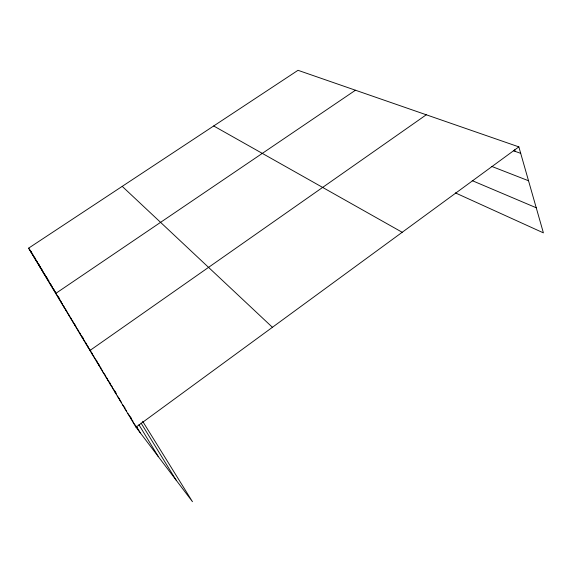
<?xml version="1.0" encoding="UTF-8"?>
<svg xmlns="http://www.w3.org/2000/svg" width="572" height="572" viewBox="0 0 572 572"><rect width="100%" height="100%" fill="white"/><g stroke="black" fill="none" stroke-linecap="round" stroke-linejoin="round"><path stroke-width="0.86" d="M142.628 421.264L192.471 501.694L136 427.177L518.854 146.875L543.4 232.861L455.376 192.878M426.29 114.779L89.976 350.464L92.399 353.718M355.455 90.226L55.749 293.422L59.288 298.212M136 427.177L28.6 248.169L298.005 70.306L518.854 146.875M513.577 150.815L520.706 153.346M491.734 166.409L528.528 180.752M472.207 180.638L536.236 207.765M213.692 125.969L402.195 232.282M122.222 186.365L272.415 327.298M127.706 413.349L131.396 418.232M130.423 417.875L133.076 421.378M133.19 422.486L135.321 425.296M136.386 426.705L137.452 428.113M117.31 396.017L119.891 399.449M119.841 400.236L121.4 402.302M122.415 404.533L125.025 407.993M125.039 408.901L126.612 410.989M107.593 379.829L110.632 383.876M109.96 383.776L112.505 387.158M112.369 387.787L115.952 392.549M114.815 391.87L116.359 393.915M96.318 361.039L99.278 364.993M98.506 364.679L100.979 367.989M100.722 368.375L102.717 371.035M102.974 372.129L105.477 375.468M105.269 375.947L107.786 379.3M83.92 340.369L86.787 344.215M85.907 343.679L88.31 346.904M87.924 347.047L90.826 350.929M92.056 353.932L94.008 356.549M94.173 357.457L97.118 361.397M72.587 321.485L75.239 325.06M74.41 324.517L76.276 327.034M76.255 327.599L78.6 330.752M78.128 330.716L80.48 333.884M80.03 333.884L83.34 338.338M81.96 337.101L83.862 339.661M60.56 301.437L62.613 304.211M62.205 304.182L64.264 306.964M63.878 306.964L65.944 309.759M65.573 309.788L67.653 312.598M67.289 312.648L69.376 315.472M69.033 315.558L71.128 318.389M70.799 318.497L72.909 321.342M48.313 281.024L51.273 285.042M49.764 283.44L52.238 286.801M51.23 285.886L54.218 289.94M52.717 288.367L55.72 292.435M54.226 290.876L56.235 293.6M57.329 296.06L59.867 299.492M58.937 298.727L61.483 302.18M34.778 258.465L37.602 262.312M36.057 260.596L39.368 265.108M37.352 262.755L40.204 266.638M38.66 264.943L42.006 269.491M39.99 267.153L41.913 269.762M41.334 269.398L43.744 272.672M42.693 271.664L45.603 275.611M44.073 273.959L46.017 276.605M45.467 276.283L48.892 280.931M46.883 278.643L48.849 281.302M28.6 248.169L31.825 252.574M29.808 250.178L31.66 252.71M31.024 252.216L33.355 255.384M32.261 254.275L35.064 258.094M33.512 256.356L35.857 259.552M141.048 423.058L176.083 480.065M138.903 424.696L158.365 456.685M46.432 276.848L47.133 278.006M136.258 426.126L140.29 432.832M514.678 149.764L515.143 151.373"/></g></svg>
